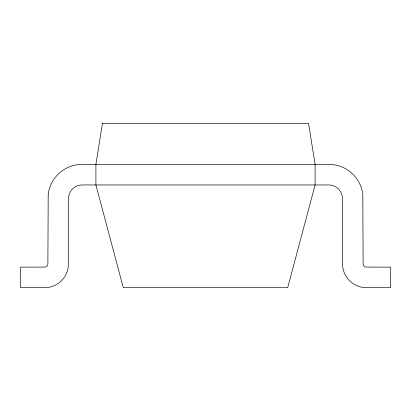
<?xml version="1.0" encoding="UTF-8"?>
<svg xmlns="http://www.w3.org/2000/svg" width="411" height="411" viewBox="0 0 411 411"><rect width="100%" height="100%" fill="white"/><g stroke="black" fill="none" stroke-linecap="round" stroke-linejoin="round"><path stroke-width="0.62" d="M48.2 194.172L47.876 264.165A3.38 3.38 0 0 1 44.969 267.078L20.55 267.15L20.55 287.7L44.527 287.7A23.977 23.977 0 0 0 68.498 263.723L68.498 198.652A13.702 13.702 0 0 1 82.2 184.95L328.8 184.95A13.702 13.702 0 0 1 342.502 198.652L342.502 263.723A23.977 23.977 0 0 0 366.473 287.7L390.45 287.7L390.45 267.15L366.031 267.078A3.38 3.38 0 0 1 363.124 264.165L362.8 194.172A34.293 34.293 0 0 0 333.275 164.652L77.725 164.652A34.293 34.293 0 0 0 48.2 194.172M102.457 123.3L95.902 164.4L95.902 184.95L123.3 287.7L287.7 287.7L315.098 184.95L315.098 164.4L308.543 123.3L102.457 123.3"/></g></svg>
